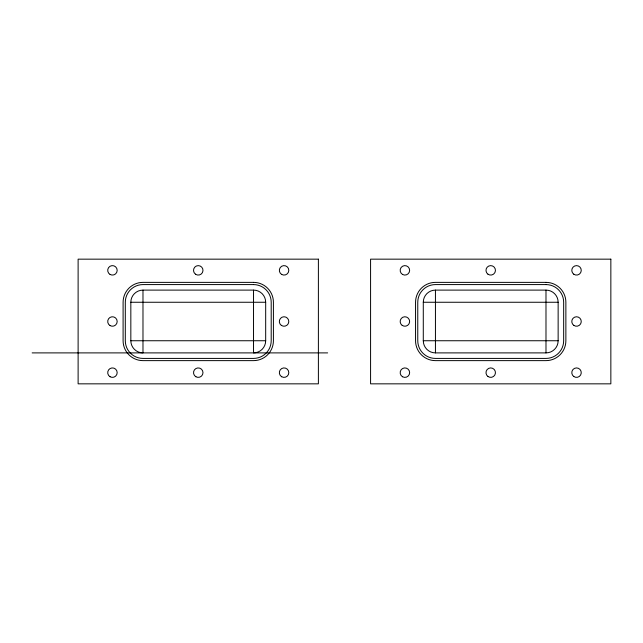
<?xml version="1.0" encoding="UTF-8"?>
<svg xmlns="http://www.w3.org/2000/svg" width="643" height="643" viewBox="0 0 643 643"><rect width="100%" height="100%" fill="white"/><g stroke="black" fill="none" stroke-linecap="round" stroke-linejoin="round"><path stroke-width="0.96" d="M142.979 290.106L142.979 352.894A12.153 12.153 0 0 1 130.834 340.742L130.834 302.258A12.153 12.153 0 0 1 142.987 290.106L253.527 290.106A12.153 12.153 0 0 1 265.68 302.258L265.68 340.742A12.153 12.153 0 0 1 253.527 352.894L253.527 290.106M435.44 290.106L545.987 290.106A12.153 12.153 0 0 1 558.14 302.258L558.14 340.742A12.153 12.153 0 0 1 545.987 352.894L435.44 352.894A12.153 12.153 0 0 1 423.287 340.742L423.287 302.258A12.153 12.153 0 0 1 435.44 290.106L435.44 352.894M130.834 302.258L265.68 302.258M423.287 302.258L558.14 302.258M130.834 340.742L265.68 340.742M423.287 340.742L558.14 340.742M32.15 352.894L327.641 352.894M545.987 290.106L545.987 352.894M318.389 259.161L78.116 259.161L78.116 383.839L318.389 383.839L318.389 259.161M610.85 259.161L370.577 259.161L370.577 383.839L610.85 383.839L610.85 259.161M253.527 282.373L142.979 282.373A19.885 19.885 0 0 0 123.102 302.258L123.094 340.742A19.885 19.885 0 0 0 142.979 360.627L253.527 360.627A19.885 19.885 0 0 0 273.412 340.742L273.412 302.258A19.885 19.885 0 0 0 253.527 282.373M545.987 282.373L435.44 282.373A19.885 19.885 0 0 0 415.555 302.258L415.555 340.742A19.885 19.885 0 0 0 435.44 360.627L545.987 360.627A19.885 19.885 0 0 0 565.872 340.742L565.872 302.258A19.885 19.885 0 0 0 545.987 282.373M253.527 284.584L142.979 284.584A17.674 17.674 0 0 0 125.305 302.258L125.305 340.742A17.674 17.674 0 0 0 142.979 358.416L253.527 358.416A17.674 17.674 0 0 0 271.201 340.742L271.201 302.258A17.674 17.674 0 0 0 253.527 284.584M545.987 284.584L435.44 284.584A17.674 17.674 0 0 0 417.765 302.258L417.765 340.742A17.674 17.674 0 0 0 435.44 358.416L545.987 358.416A17.674 17.674 0 0 0 563.662 340.742L563.662 302.258A17.674 17.674 0 0 0 545.987 284.584M195.528 274.223A4.734 4.734 0 0 0 202.971 270.775A4.734 4.734 0 0 0 196.268 266.057A4.734 4.734 0 0 0 195.528 274.223M195.89 376.75A4.734 4.734 0 0 0 202.987 372.651A4.734 4.734 0 0 0 195.89 368.552A4.734 4.734 0 0 0 195.89 376.75M110.074 325.599A4.734 4.734 0 0 0 117.179 321.5A4.734 4.734 0 0 0 110.074 317.401A4.734 4.734 0 0 0 110.074 325.599M110.074 376.75A4.734 4.734 0 0 0 117.179 372.651A4.734 4.734 0 0 0 110.074 368.552A4.734 4.734 0 0 0 110.074 376.75M110.074 274.448A4.734 4.734 0 0 0 117.179 270.349A4.734 4.734 0 0 0 110.074 266.25A4.734 4.734 0 0 0 110.074 274.448M281.698 274.448A4.734 4.734 0 0 0 288.803 270.349A4.734 4.734 0 0 0 281.698 266.25A4.734 4.734 0 0 0 281.698 274.448M281.698 376.75A4.734 4.734 0 0 0 288.803 372.651A4.734 4.734 0 0 0 281.698 368.552A4.734 4.734 0 0 0 281.698 376.75M281.337 325.374A4.734 4.734 0 0 0 288.779 321.926A4.734 4.734 0 0 0 282.076 317.2A4.734 4.734 0 0 0 281.337 325.374M487.989 274.223A4.734 4.734 0 0 0 495.431 270.775A4.734 4.734 0 0 0 488.728 266.057A4.734 4.734 0 0 0 487.989 274.223M487.989 376.517A4.734 4.734 0 0 0 495.431 373.077A4.734 4.734 0 0 0 488.728 368.351A4.734 4.734 0 0 0 487.989 376.517M402.18 325.374A4.734 4.734 0 0 0 409.615 321.926A4.734 4.734 0 0 0 402.912 317.2A4.734 4.734 0 0 0 402.18 325.374M402.534 376.75A4.734 4.734 0 0 0 409.639 372.651A4.734 4.734 0 0 0 402.534 368.552A4.734 4.734 0 0 0 402.534 376.75M402.534 274.448A4.734 4.734 0 0 0 409.639 270.349A4.734 4.734 0 0 0 402.534 266.25A4.734 4.734 0 0 0 402.534 274.448M573.797 274.223A4.734 4.734 0 0 0 581.24 270.775A4.734 4.734 0 0 0 574.537 266.057A4.734 4.734 0 0 0 573.797 274.223M573.797 376.517A4.734 4.734 0 0 0 581.24 373.077A4.734 4.734 0 0 0 574.537 368.351A4.734 4.734 0 0 0 573.797 376.517M573.797 325.374A4.734 4.734 0 0 0 581.24 321.926A4.734 4.734 0 0 0 574.537 317.2A4.734 4.734 0 0 0 573.797 325.374"/></g></svg>
